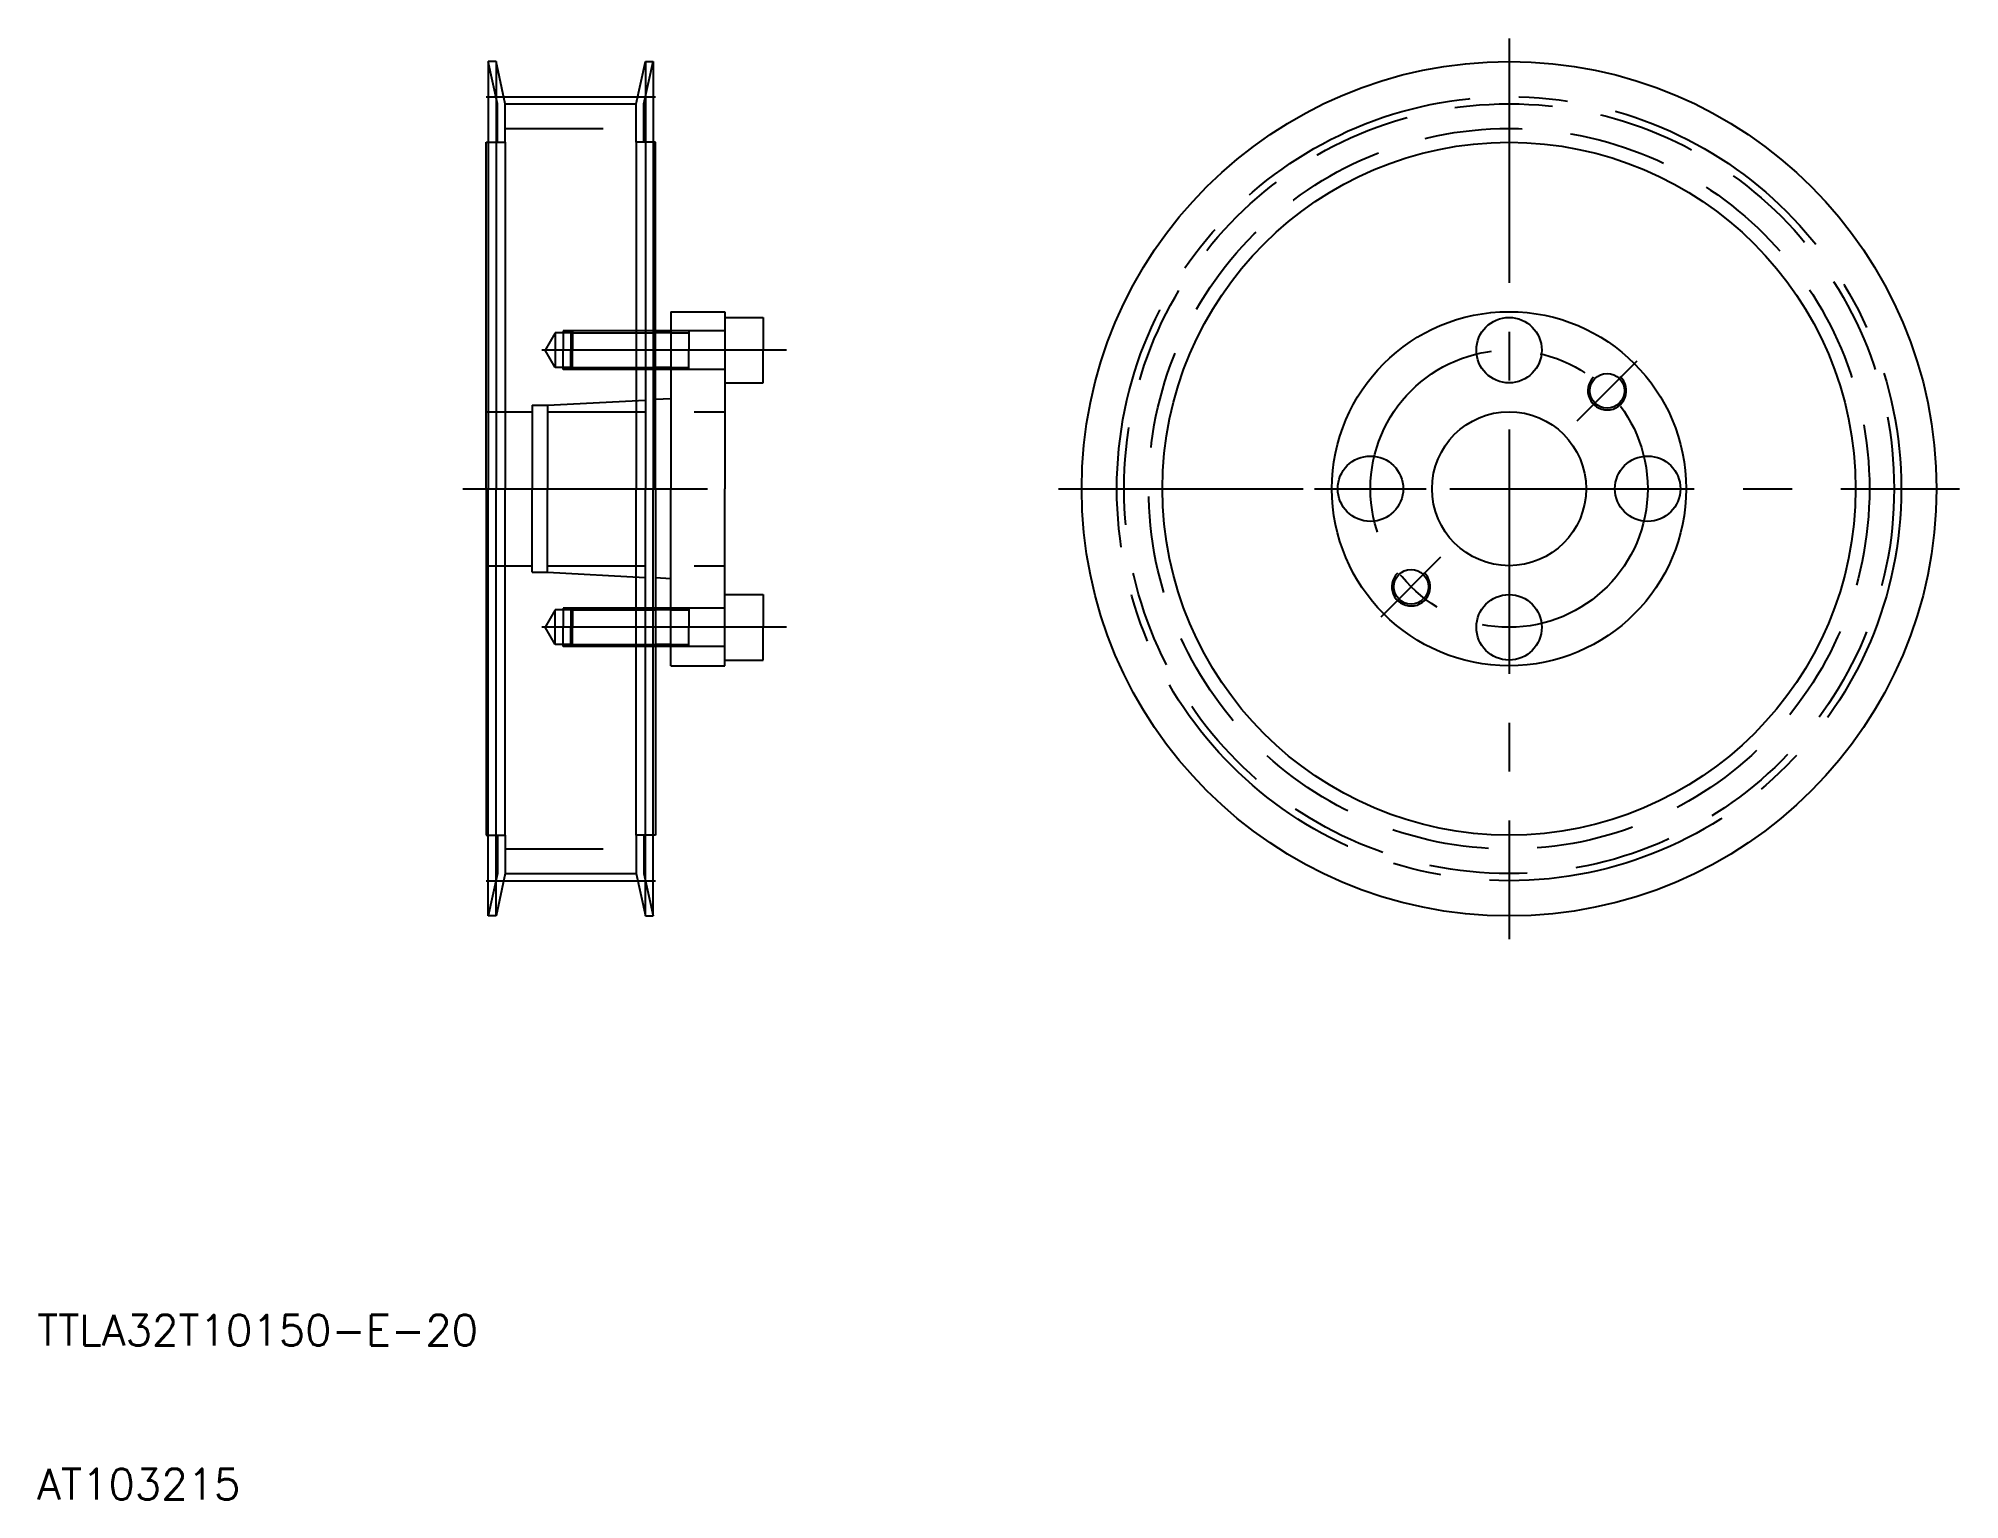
# Model space of a CAD drawing. Extents: x 62 to 311, y 68 to 258.
import ezdxf

# ---------------------------------------------------------------- set-up
doc = ezdxf.new("R2010")
doc.units = 0
doc.linetypes.add('CENTER', pattern=[50.8, 31.75, -6.35, 6.35, -6.35])
doc.linetypes.add('DASHED', pattern=[19.05, 12.7, -6.35])
doc.layers.get('0').update_dxf_attribs({"linetype": 'CONTINUOUS'})
doc.layers.add('CENTER', color=1, linetype='CENTER')
doc.styles.get("Standard").update_dxf_attribs({"font": 'txt.shx'})

msp = doc.modelspace()

# ---------------------------------------------------------------- linework, layer by layer
for p, q in [((121.09, 254.51), (120.09, 254.51)), ((120.09, 254.51), (120.09, 199.01)), ((122.29, 249.01), (121.09, 254.51)), ((121.09, 254.51), (121.09, 199.01)), ((139.29, 249.01), (140.49, 254.51)), ((140.49, 254.51), (141.49, 254.51)), ((140.49, 254.51), (140.49, 199.01)), ((141.49, 254.51), (141.49, 199.01)), ((122.29, 244.01), (122.29, 249.01)), ((122.29, 249.01), (139.29, 249.01)), ((139.29, 244.01), (139.29, 249.01)), ((119.79, 244.01), (120.09, 244.01)), ((119.79, 199.01), (119.79, 244.01)), ((122.29, 244.01), (122.29, 199.01)), ((139.29, 244.01), (139.29, 199.01)), ((141.79, 244.01), (141.49, 244.01)), ((141.79, 199.01), (141.79, 244.01)), ((143.79, 222.01), (150.79, 222.01)), ((143.79, 222.01), (143.79, 219.51)), ((150.79, 222.01), (150.79, 221.26)), ((150.79, 221.26), (150.79, 212.76)), ((150.79, 221.26), (155.79, 221.26)), ((155.79, 221.26), (155.79, 217.01)), ((143.79, 219.51), (141.79, 219.51)), ((143.79, 219.51), (143.79, 214.51)), ((155.79, 212.76), (155.79, 217.01)), ((143.79, 214.51), (141.79, 214.51)), ((143.79, 214.51), (143.79, 210.71)), ((150.79, 212.76), (150.79, 199.01)), ((150.79, 212.76), (155.79, 212.76)), ((143.79, 210.71), (141.79, 210.6)), ((143.79, 210.71), (143.79, 199.01)), ((119.79, 199.01), (119.79, 154.01)), ((120.09, 143.51), (120.09, 199.01)), ((121.09, 143.51), (121.09, 199.01)), ((122.29, 154.01), (122.29, 199.01)), ((139.29, 154.01), (139.29, 199.01)), ((140.49, 143.51), (140.49, 199.01)), ((141.49, 143.51), (141.49, 199.01)), ((141.79, 199.01), (141.79, 154.01)), ((143.79, 187.31), (143.79, 199.01)), ((150.79, 185.26), (150.79, 199.01)), ((143.79, 187.31), (141.79, 187.42)), ((143.79, 183.51), (143.79, 187.31)), ((150.79, 176.76), (150.79, 185.26)), ((150.79, 185.26), (155.79, 185.26)), ((155.79, 185.26), (155.79, 181.01)), ((143.79, 183.51), (141.79, 183.51)), ((143.79, 178.51), (143.79, 183.51)), ((155.79, 176.76), (155.79, 181.01)), ((143.79, 178.51), (141.79, 178.51)), ((143.79, 176.01), (143.79, 178.51)), ((143.79, 176.01), (150.79, 176.01)), ((150.79, 176.76), (155.79, 176.76)), ((150.79, 176.01), (150.79, 176.76)), ((119.79, 154.01), (120.09, 154.01)), ((122.29, 154.01), (122.29, 149.01)), ((139.29, 154.01), (139.29, 149.01)), ((141.79, 154.01), (141.49, 154.01)), ((122.29, 149.01), (121.09, 143.51)), ((122.29, 149.01), (139.29, 149.01)), ((139.29, 149.01), (140.49, 143.51)), ((121.09, 143.51), (120.09, 143.51)), ((140.49, 143.51), (141.49, 143.51))]:
    msp.add_line(p, q)
at = {"color": 3, "linetype": 'DASHED'}
for p, q in [((121.29, 249.01), (120.09, 254.51)), ((140.29, 249.01), (141.49, 254.51)), ((121.29, 244.01), (121.29, 249.01)), ((140.29, 244.01), (140.29, 249.01)), ((122.29, 245.81), (139.29, 245.81)), ((120.09, 244.01), (122.29, 244.01)), ((141.49, 244.01), (139.29, 244.01)), ((128.79, 219.26), (127.49, 217.01)), ((128.79, 219.26), (128.79, 214.76)), ((130.79, 219.26), (128.79, 219.26)), ((129.79, 219.51), (129.79, 217.01)), ((131.04, 219.51), (129.79, 219.51)), ((131.04, 219.51), (130.79, 219.26)), ((130.79, 219.26), (141.79, 219.26)), ((130.79, 219.26), (130.79, 217.01)), ((141.79, 219.51), (131.04, 219.51)), ((131.04, 219.51), (131.04, 217.01)), ((150.79, 219.51), (143.79, 219.51)), ((143.79, 219.26), (146.12, 219.26)), ((146.12, 219.51), (146.12, 217.01)), ((128.79, 214.76), (127.49, 217.01)), ((130.79, 214.76), (128.79, 214.76)), ((129.79, 214.51), (129.79, 217.01)), ((130.79, 214.76), (130.79, 217.01)), ((130.79, 214.76), (141.79, 214.76)), ((131.04, 214.51), (130.79, 214.76)), ((131.04, 214.51), (131.04, 217.01)), ((143.79, 214.76), (146.12, 214.76)), ((146.12, 214.51), (146.12, 217.01)), ((131.04, 214.51), (129.79, 214.51)), ((141.79, 214.51), (131.04, 214.51)), ((150.79, 214.51), (143.79, 214.51)), ((125.79, 209.86), (125.79, 199.01)), ((125.79, 209.86), (127.79, 209.86)), ((127.79, 209.86), (141.79, 210.6)), ((127.79, 209.86), (127.79, 199.01)), ((119.79, 209.01), (125.79, 209.01)), ((127.79, 209.01), (150.79, 209.01)), ((125.79, 188.16), (125.79, 199.01)), ((127.79, 188.16), (127.79, 199.01)), ((119.79, 189.01), (125.79, 189.01)), ((125.79, 188.16), (127.79, 188.16)), ((127.79, 189.01), (150.79, 189.01)), ((127.79, 188.16), (141.79, 187.42)), ((128.79, 183.26), (127.49, 181.01)), ((128.79, 178.76), (128.79, 183.26)), ((130.79, 183.26), (128.79, 183.26)), ((129.79, 183.51), (129.79, 181.01)), ((131.04, 183.51), (129.79, 183.51)), ((131.04, 183.51), (130.79, 183.26)), ((130.79, 183.26), (141.79, 183.26)), ((130.79, 183.26), (130.79, 181.01)), ((141.79, 183.51), (131.04, 183.51)), ((131.04, 183.51), (131.04, 181.01)), ((150.79, 183.51), (143.79, 183.51)), ((143.79, 183.26), (146.12, 183.26)), ((146.12, 183.51), (146.12, 181.01)), ((128.79, 178.76), (127.49, 181.01)), ((129.79, 178.51), (129.79, 181.01)), ((130.79, 178.76), (130.79, 181.01)), ((131.04, 178.51), (131.04, 181.01)), ((146.12, 178.51), (146.12, 181.01)), ((130.79, 178.76), (128.79, 178.76)), ((131.04, 178.51), (129.79, 178.51)), ((130.79, 178.76), (141.79, 178.76)), ((131.04, 178.51), (130.79, 178.76)), ((141.79, 178.51), (131.04, 178.51)), ((143.79, 178.76), (146.12, 178.76)), ((150.79, 178.51), (143.79, 178.51)), ((120.09, 154.01), (122.29, 154.01)), ((121.29, 154.01), (121.29, 149.01)), ((122.29, 152.21), (139.29, 152.21)), ((141.49, 154.01), (139.29, 154.01)), ((140.29, 154.01), (140.29, 149.01)), ((121.29, 149.01), (120.09, 143.51)), ((140.29, 149.01), (141.49, 143.51))]:
    msp.add_line(p, q, dxfattribs=at)
at = {"color": 3}
for p, q in [((143.79, 219.26), (141.79, 219.26)), ((143.79, 214.76), (141.79, 214.76)), ((143.79, 183.26), (141.79, 183.26)), ((143.79, 178.76), (141.79, 178.76))]:
    msp.add_line(p, q, dxfattribs=at)
for centre, radius in [((252.64, 199.01), 55.5), ((252.64, 199.01), 45), ((252.64, 199.01), 23), ((252.64, 199.01), 23), ((252.64, 217.01), 4.25), ((265.37, 211.74), 2.25), ((252.64, 199.01), 10), ((234.64, 199.01), 4.25), ((270.64, 199.01), 4.25), ((239.91, 186.28), 2.25), ((252.64, 181.01), 4.25)]:
    msp.add_circle(centre, radius)
at = {"color": 3, "linetype": 'DASHED'}
for radius in [50, 46.8]:
    msp.add_circle((252.64, 199.01), radius, dxfattribs=at)
at = {"color": 3}
for centre in [(265.37, 211.74), (239.91, 186.28)]:
    msp.add_arc(centre, 2.5, 135, 47, dxfattribs=at)
at = {"layer": 'CENTER'}
for p, q in [((252.64, 257.51), (252.64, 140.51)), ((119.79, 249.94), (141.79, 249.94)), ((116.79, 199.01), (150.79, 199.01)), ((194.14, 199.01), (311.14, 199.01)), ((119.79, 148.08), (141.79, 148.08))]:
    msp.add_line(p, q, dxfattribs=at)
at = {"layer": 'CENTER', "color": 1, "linetype": 'CENTER'}
for p, q in [((158.79, 217.01), (124.49, 217.01)), ((261.48, 207.85), (269.26, 215.63)), ((227.39, 199.01), (241.89, 199.01)), ((236.02, 182.39), (243.8, 190.17)), ((158.79, 181.01), (124.49, 181.01))]:
    msp.add_line(p, q, dxfattribs=at)
at = {"layer": 'CENTER'}
msp.add_circle((252.64, 199.01), 50.93, dxfattribs=at)
at = {"layer": 'CENTER', "color": 1, "linetype": 'CENTER'}
msp.add_circle((252.64, 199.01), 18, dxfattribs=at)

# ---------------------------------------------------------------- texts
for s, p in [('TTLA32T10150-E-20', (61.5, 87.69)), ('AT103215', (61.5, 67.69))]:
    msp.add_text(s, height=4).set_placement(p)

doc.saveas('drawing.dxf')
